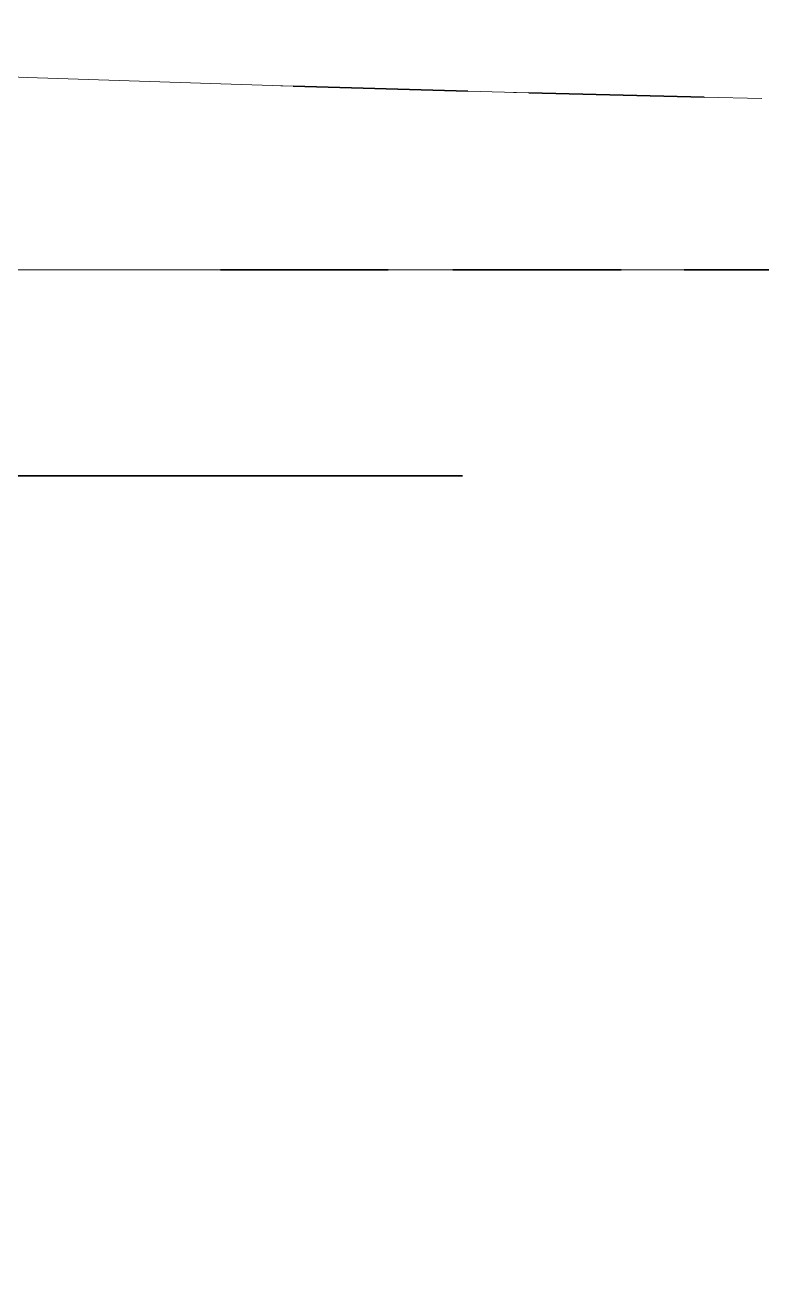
# Model space of a CAD drawing. Header units: millimetres. Extents: x -9413 to 8527, y -300 to 11224.
# Drawn here: x 1867.2 to 1974.5, y 4442.4 to 4625.6 of the extents above; entities that cross this region are included whole.
import ezdxf

# ---------------------------------------------------------------- set-up
doc = ezdxf.new("R2010")
doc.units = ezdxf.units.MM
doc.header["$MEASUREMENT"] = 0
doc.linetypes.add('Wipeout_Contour', pattern=[1000, 0, -1000])
doc.layers.add('Interior - Furniture', color=7, linetype='Continuous')
doc.layers.add('Structural - Bearing', color=7, linetype='Continuous')
doc.layers.add('Interior - Furniture _Pen_No__24', color=7, linetype='Continuous', lineweight=20, true_color=0x029e21)
doc.layers.add('Interior - Furniture _Pen_No__7', color=7, linetype='Continuous', lineweight=35)

# ---------------------------------------------------------------- blocks, each defined once
blk = doc.blocks.new('Section Elem_15_6')
at = {"color": 254, "linetype": 'Wipeout_Contour', "lineweight": 0, "ltscale": 612620.634525}
blk.add_wipeout([(1661.81, 4100), (3461.38, 4100), (3461.38, 4200), (2761.38, 4200), (2761.38, 4642.5), (2768.88, 4650), (3453.88, 4650), (3461.38, 4642.5), (3461.38, 5085), (3421.38, 5085), (3421.38, 5090), (3326.38, 5090), (3326.38, 5108.36), (3421.38, 5115), (3421.38, 5145), (3351.38, 5145), (3351.38, 5155), (3421.38, 5155), (3461.38, 5155), (3461.38, 7100), (1661.81, 7100), (1661.81, 6337), (1680.81, 6337), (1680.81, 6297.14), (1680.81, 6287), (1680.81, 4435), (1712.18, 4435), (1729.31, 4433.68), (1733.06, 4433.04), (1746.05, 4429.77), (1753.23, 4427.22), (1761.97, 4423.34), (1771.92, 4417.75), (1776.7, 4414.56), (1780.21, 4412.85), (1783.89, 4412.33), (1787.39, 4412.99), (1790.39, 4414.85), (1792.37, 4417.6), (1793.23, 4420.99), (1792.86, 4424.53), (1788.68, 4440.25), (1778.49, 4481.79), (1776.19, 4491.92), (1769.49, 4523.6), (1762.7, 4560), (1681.87, 4560), (1681.87, 4590), (1712.18, 4590), (1712.18, 4625), (1726.84, 4624.23), (1741.5, 4623.45), (1772.47, 4621.93), (1788.61, 4621.2), (1804.75, 4620.48), (1821.4, 4619.79), (1838.04, 4619.11), (1855.03, 4618.48), (1872.01, 4617.86), (1906.3, 4616.74), (1940.59, 4615.77), (1974.54, 4614.95), (2007.8, 4614.29), (2040.05, 4613.77), (2059.97, 4613.52), (2078.19, 4613.34), (2094.33, 4613.2), (2108.03, 4613.12), (2113.52, 4613.09), (2119, 4613.07), (2123, 4613.05), (2127, 4613.04), (2131.88, 4613.02), (2133.52, 4613.02), (2139.13, 4612.13), (2144.19, 4609.57), (2148.2, 4605.58), (2150.78, 4600.56), (2151.66, 4595.02), (2151.66, 4590), (2141.55, 4590), (2141.56, 4561.71), (2141.41, 4560.02), (2140.98, 4558.37), (2124.32, 4515.54), (2121.15, 4508.12), (2105.32, 4473.61), (2098.13, 4459.18), (2084.05, 4432.76), (2072.03, 4411.82), (2060.61, 4393.11), (2042.95, 4366.18), (2041.46, 4362.78), (2041.33, 4359.08), (2044.05, 4341.4), (2046.76, 4323.73), (2049.48, 4306.05), (2052.2, 4288.38), (2054.92, 4270.7), (2057.63, 4253.03), (2060.35, 4235.35), (2063.07, 4217.68), (2065.79, 4200), (1742.49, 4200), (1745.18, 4217.5), (1747.87, 4235.02), (1750.56, 4252.54), (1751.8, 4260.59), (1751.81, 4263.51), (1750.97, 4266.32), (1721.33, 4329.23), (1720.37, 4330.85), (1719.11, 4332.27), (1717.61, 4333.43), (1715.91, 4334.29), (1714.08, 4334.82), (1712.18, 4335), (1680.81, 4335), (1680.81, 4200), (1661.81, 4200)], dxfattribs=at).dxf.layer = 'Structural - Bearing'
blk = doc.blocks.new('Section Elem_34_6')
at = {"color": 254, "linetype": 'Wipeout_Contour', "lineweight": 0, "ltscale": 14930.849773}
blk.add_wipeout([(1839.11, 4618.16), (1872.01, 4617.86), (1855.03, 4618.48)], dxfattribs=at).dxf.layer = 'Interior - Furniture'
at = {"color": 254, "linetype": 'Wipeout_Contour', "lineweight": 0, "ltscale": 14976.715806}
blk.add_wipeout([(1945.96, 4597.67), (1945.94, 4590), (1980.38, 4590)], dxfattribs=at).dxf.layer = 'Interior - Furniture'
at = {"color": 254, "linetype": 'Wipeout_Contour', "lineweight": 0, "ltscale": 14747.291584}
blk.add_wipeout([(1861.69, 4521.27), (1881.51, 4560), (1858.58, 4560)], dxfattribs=at).dxf.layer = 'Interior - Furniture'
at = {"color": 254, "linetype": 'Wipeout_Contour', "lineweight": 0, "ltscale": 14960.010338}
blk.add_wipeout([(1873.28, 4616.9), (1906.3, 4616.74), (1872.01, 4617.86)], dxfattribs=at).dxf.layer = 'Interior - Furniture'
at = {"color": 254, "linetype": 'Wipeout_Contour', "lineweight": 0, "ltscale": 14997.034621}
blk.add_wipeout([(1945.96, 4597.67), (1980.38, 4590), (1980.39, 4596.9)], dxfattribs=at).dxf.layer = 'Interior - Furniture'
at = {"color": 254, "linetype": 'Wipeout_Contour', "lineweight": 0, "ltscale": 14774.537253}
blk.add_wipeout([(1905.77, 4560), (1881.51, 4560), (1886.6, 4520.98)], dxfattribs=at).dxf.layer = 'Interior - Furniture'
at = {"color": 254, "linetype": 'Wipeout_Contour', "lineweight": 0, "ltscale": 14936.297922}
blk.add_wipeout([(1839.11, 4618.16), (1873.28, 4616.9), (1872.01, 4617.86)], dxfattribs=at).dxf.layer = 'Interior - Furniture'
at = {"color": 254, "linetype": 'Wipeout_Contour', "lineweight": 0, "ltscale": 14996.165614}
blk.add_wipeout([(1907.78, 4615.78), (1940.59, 4615.77), (1906.3, 4616.74)], dxfattribs=at).dxf.layer = 'Interior - Furniture'
at = {"color": 254, "linetype": 'Wipeout_Contour', "lineweight": 0, "ltscale": 14956.012757}
blk.add_wipeout([(1945.96, 4597.67), (1928.53, 4590), (1945.94, 4590)], dxfattribs=at).dxf.layer = 'Interior - Furniture'
at = {"color": 254, "linetype": 'Wipeout_Contour', "lineweight": 0, "ltscale": 14720.7315}
blk.add_wipeout([(1886.6, 4520.98), (1881.51, 4560), (1861.69, 4521.27)], dxfattribs=at).dxf.layer = 'Interior - Furniture'
at = {"color": 254, "linetype": 'Wipeout_Contour', "lineweight": 0, "ltscale": 14803.55731}
blk.add_wipeout([(1930.93, 4560), (1905.77, 4560), (1913, 4520.72)], dxfattribs=at).dxf.layer = 'Interior - Furniture'
at = {"color": 254, "linetype": 'Wipeout_Contour', "lineweight": 0, "ltscale": 14971.946919}
blk.add_wipeout([(1873.28, 4616.9), (1907.78, 4615.78), (1906.3, 4616.74)], dxfattribs=at).dxf.layer = 'Interior - Furniture'
at = {"color": 254, "linetype": 'Wipeout_Contour', "lineweight": 0, "ltscale": 15033.459882}
blk.add_wipeout([(1942.25, 4614.81), (1974.54, 4614.95), (1940.59, 4615.77)], dxfattribs=at).dxf.layer = 'Interior - Furniture'
at = {"color": 254, "linetype": 'Wipeout_Contour', "lineweight": 0, "ltscale": 14930.294738}
blk.add_wipeout([(1911.14, 4598.59), (1911.12, 4590), (1928.53, 4590)], dxfattribs=at).dxf.layer = 'Interior - Furniture'
at = {"color": 254, "linetype": 'Wipeout_Contour', "lineweight": 0, "ltscale": 14749.320683}
blk.add_wipeout([(1905.77, 4560), (1886.6, 4520.98), (1913, 4520.72)], dxfattribs=at).dxf.layer = 'Interior - Furniture'
at = {"color": 254, "linetype": 'Wipeout_Contour', "lineweight": 0, "ltscale": 15008.770425}
blk.add_wipeout([(1907.78, 4615.78), (1942.25, 4614.81), (1940.59, 4615.77)], dxfattribs=at).dxf.layer = 'Interior - Furniture'
at = {"color": 254, "linetype": 'Wipeout_Contour', "lineweight": 0, "ltscale": 14951.482768}
blk.add_wipeout([(1911.14, 4598.59), (1928.53, 4590), (1945.96, 4597.67)], dxfattribs=at).dxf.layer = 'Interior - Furniture'
at = {"color": 254, "linetype": 'Wipeout_Contour', "lineweight": 0, "ltscale": 14836.23082}
blk.add_wipeout([(1914.38, 4560.49), (1896.66, 4560), (1930.93, 4560)], dxfattribs=at).dxf.layer = 'Interior - Furniture'
at = {"color": 254, "linetype": 'Wipeout_Contour', "lineweight": 0, "ltscale": 14647.41208}
blk.add_wipeout([(1889.04, 4476.47), (1886.6, 4520.98), (1861.69, 4521.27)], dxfattribs=at).dxf.layer = 'Interior - Furniture'
at = {"color": 254, "linetype": 'Wipeout_Contour', "lineweight": 0, "ltscale": 15046.11041}
blk.add_wipeout([(1942.25, 4614.81), (1976.38, 4614), (1974.54, 4614.95)], dxfattribs=at).dxf.layer = 'Interior - Furniture'
at = {"color": 254, "linetype": 'Wipeout_Contour', "lineweight": 0, "ltscale": 15007.261799}
blk.add_wipeout([(1980.12, 4601.99), (1945.96, 4597.67), (1980.39, 4596.9)], dxfattribs=at).dxf.layer = 'Interior - Furniture'
at = {"color": 254, "linetype": 'Wipeout_Contour', "lineweight": 0, "ltscale": 14897.975057}
blk.add_wipeout([(1876.26, 4599.65), (1876.24, 4590), (1911.12, 4590)], dxfattribs=at).dxf.layer = 'Interior - Furniture'
at = {"color": 254, "linetype": 'Wipeout_Contour', "lineweight": 0, "ltscale": 14797.622914}
blk.add_wipeout([(1882.3, 4560.49), (1862.57, 4560), (1896.66, 4560)], dxfattribs=at).dxf.layer = 'Interior - Furniture'
at = {"color": 254, "linetype": 'Wipeout_Contour', "lineweight": 0, "ltscale": 14815.650252}
blk.add_wipeout([(1913, 4520.72), (1937.18, 4560.08), (1930.93, 4560)], dxfattribs=at).dxf.layer = 'Interior - Furniture'
at = {"color": 254, "linetype": 'Wipeout_Contour', "lineweight": 0, "ltscale": 14598.404702}
blk.add_wipeout([(1889.04, 4476.47), (1861.69, 4521.27), (1866.22, 4477.05)], dxfattribs=at).dxf.layer = 'Interior - Furniture'
at = {"color": 254, "linetype": 'Wipeout_Contour', "lineweight": 0, "ltscale": 14919.657572}
blk.add_wipeout([(1876.26, 4599.65), (1911.12, 4590), (1911.14, 4598.59)], dxfattribs=at).dxf.layer = 'Interior - Furniture'
at = {"color": 254, "linetype": 'Wipeout_Contour', "lineweight": 0, "ltscale": 14864.725384}
blk.add_wipeout([(1937.18, 4560.08), (1946.51, 4560.49), (1930.93, 4560)], dxfattribs=at).dxf.layer = 'Interior - Furniture'
at = {"color": 254, "linetype": 'Wipeout_Contour', "lineweight": 0, "ltscale": 14666.987754}
blk.add_wipeout([(1889.04, 4476.47), (1913, 4520.72), (1886.6, 4520.98)], dxfattribs=at).dxf.layer = 'Interior - Furniture'
at = {"color": 254, "linetype": 'Wipeout_Contour', "lineweight": 0, "ltscale": 14969.088551}
blk.add_wipeout([(1945.67, 4602.8), (1911.14, 4598.59), (1945.96, 4597.67)], dxfattribs=at).dxf.layer = 'Interior - Furniture'
at = {"color": 254, "linetype": 'Wipeout_Contour', "lineweight": 0, "ltscale": 14859.806139}
blk.add_wipeout([(1841.66, 4600.83), (1841.63, 4590), (1876.24, 4590)], dxfattribs=at).dxf.layer = 'Interior - Furniture'
at = {"color": 254, "linetype": 'Wipeout_Contour', "lineweight": 0, "ltscale": 14856.961123}
blk.add_wipeout([(1914.38, 4560.49), (1930.93, 4560), (1946.51, 4560.49)], dxfattribs=at).dxf.layer = 'Interior - Furniture'
at = {"color": 254, "linetype": 'Wipeout_Contour', "lineweight": 0, "ltscale": 15000.084312}
blk.add_wipeout([(1945.67, 4602.8), (1945.96, 4597.67), (1980.12, 4601.99)], dxfattribs=at).dxf.layer = 'Interior - Furniture'
at = {"color": 254, "linetype": 'Wipeout_Contour', "lineweight": 0, "ltscale": 14882.192423}
blk.add_wipeout([(1841.66, 4600.83), (1876.24, 4590), (1876.26, 4599.65)], dxfattribs=at).dxf.layer = 'Interior - Furniture'
at = {"color": 254, "linetype": 'Wipeout_Contour', "lineweight": 0, "ltscale": 14818.87162}
blk.add_wipeout([(1882.3, 4560.49), (1896.66, 4560), (1914.38, 4560.49)], dxfattribs=at).dxf.layer = 'Interior - Furniture'
at = {"color": 254, "linetype": 'Wipeout_Contour', "lineweight": 0, "ltscale": 14931.629207}
blk.add_wipeout([(1910.85, 4603.76), (1876.26, 4599.65), (1911.14, 4598.59)], dxfattribs=at).dxf.layer = 'Interior - Furniture'
at = {"color": 254, "linetype": 'Wipeout_Contour', "lineweight": 0, "ltscale": 14857.654913}
blk.add_wipeout([(1869.85, 4570), (1895.68, 4590), (1862.01, 4590)], dxfattribs=at).dxf.layer = 'Interior - Furniture'
at = {"color": 254, "linetype": 'Wipeout_Contour', "lineweight": 0, "ltscale": 14781.530524}
blk.add_wipeout([(1850.49, 4560.49), (1862.57, 4560), (1882.3, 4560.49)], dxfattribs=at).dxf.layer = 'Interior - Furniture'
at = {"color": 254, "linetype": 'Wipeout_Contour', "lineweight": 0, "ltscale": 14782.002179}
blk.add_wipeout([(1913, 4520.72), (1940.31, 4520.48), (1937.18, 4560.08)], dxfattribs=at).dxf.layer = 'Interior - Furniture'
at = {"color": 254, "linetype": 'Wipeout_Contour', "lineweight": 0, "ltscale": 14895.257156}
blk.add_wipeout([(1875.98, 4604.88), (1841.66, 4600.83), (1876.26, 4599.65)], dxfattribs=at).dxf.layer = 'Interior - Furniture'
at = {"color": 254, "linetype": 'Wipeout_Contour', "lineweight": 0, "ltscale": 14962.099219}
blk.add_wipeout([(1910.85, 4603.76), (1911.14, 4598.59), (1945.67, 4602.8)], dxfattribs=at).dxf.layer = 'Interior - Furniture'
at = {"color": 254, "linetype": 'Wipeout_Contour', "lineweight": 0, "ltscale": 14821.765715}
blk.add_wipeout([(1869.85, 4570), (1862.01, 4590), (1852.55, 4570)], dxfattribs=at).dxf.layer = 'Interior - Furniture'
at = {"color": 254, "linetype": 'Wipeout_Contour', "lineweight": 0, "ltscale": 14896.796447}
blk.add_wipeout([(1904.91, 4570), (1929.53, 4590), (1895.68, 4590)], dxfattribs=at).dxf.layer = 'Interior - Furniture'
at = {"color": 254, "linetype": 'Wipeout_Contour', "lineweight": 0, "ltscale": 14696.425088}
blk.add_wipeout([(1913.13, 4475.94), (1940.31, 4520.48), (1913, 4520.72)], dxfattribs=at).dxf.layer = 'Interior - Furniture'
at = {"color": 254, "linetype": 'Wipeout_Contour', "lineweight": 0, "ltscale": 15020.918649}
blk.add_wipeout([(1979.35, 4607.18), (1945.67, 4602.8), (1980.12, 4601.99)], dxfattribs=at).dxf.layer = 'Interior - Furniture'
at = {"color": 254, "linetype": 'Wipeout_Contour', "lineweight": 0, "ltscale": 14924.978388}
blk.add_wipeout([(1875.98, 4604.88), (1876.26, 4599.65), (1910.85, 4603.76)], dxfattribs=at).dxf.layer = 'Interior - Furniture'
at = {"color": 254, "linetype": 'Wipeout_Contour', "lineweight": 0, "ltscale": 14847.661765}
blk.add_wipeout([(1887.38, 4570), (1895.68, 4590), (1869.85, 4570)], dxfattribs=at).dxf.layer = 'Interior - Furniture'
at = {"color": 254, "linetype": 'Wipeout_Contour', "lineweight": 0, "ltscale": 14936.57012}
blk.add_wipeout([(1940.05, 4570), (1963.2, 4590), (1929.53, 4590)], dxfattribs=at).dxf.layer = 'Interior - Furniture'
at = {"color": 254, "linetype": 'Wipeout_Contour', "lineweight": 0, "ltscale": 14819.486383}
blk.add_wipeout([(1969.97, 4563.71), (1940.31, 4520.48), (1967.94, 4520.27)], dxfattribs=at).dxf.layer = 'Interior - Furniture'
at = {"color": 254, "linetype": 'Wipeout_Contour', "lineweight": 0, "ltscale": 14634.562715}
blk.add_wipeout([(1913.13, 4475.94), (1913, 4520.72), (1889.04, 4476.47)], dxfattribs=at).dxf.layer = 'Interior - Furniture'
at = {"layer": 'Interior - Furniture _Pen_No__24', "linetype": 'Continuous'}
blk.add_line((1886.12, 4590), (1886.2, 4590), dxfattribs=at)
at = {"color": 254, "linetype": 'Wipeout_Contour', "lineweight": 0, "ltscale": 14982.864579}
blk.add_wipeout([(1944.95, 4607.98), (1910.85, 4603.76), (1945.67, 4602.8)], dxfattribs=at).dxf.layer = 'Interior - Furniture'
at = {"color": 254, "linetype": 'Wipeout_Contour', "lineweight": 0, "ltscale": 14889.081937}
blk.add_wipeout([(1841.39, 4606.14), (1841.66, 4600.83), (1875.98, 4604.88)], dxfattribs=at).dxf.layer = 'Interior - Furniture'
at = {"color": 254, "linetype": 'Wipeout_Contour', "lineweight": 0, "ltscale": 14861.121599}
blk.add_wipeout([(1904.91, 4570), (1895.68, 4590), (1887.38, 4570)], dxfattribs=at).dxf.layer = 'Interior - Furniture'
at = {"color": 254, "linetype": 'Wipeout_Contour', "lineweight": 0, "ltscale": 14976.556166}
blk.add_wipeout([(1974.89, 4570), (1996.37, 4590), (1963.2, 4590)], dxfattribs=at).dxf.layer = 'Interior - Furniture'
at = {"color": 254, "linetype": 'Wipeout_Contour', "lineweight": 0, "ltscale": 14803.949952}
blk.add_wipeout([(1869.43, 4566.91), (1869.85, 4570), (1852.55, 4570)], dxfattribs=at).dxf.layer = 'Interior - Furniture'
at = {"color": 254, "linetype": 'Wipeout_Contour', "lineweight": 0, "ltscale": 14727.043195}
blk.add_wipeout([(1937.95, 4475.48), (1967.94, 4520.27), (1940.31, 4520.48)], dxfattribs=at).dxf.layer = 'Interior - Furniture'
at = {"color": 254, "linetype": 'Wipeout_Contour', "lineweight": 0, "ltscale": 14521.496956}
blk.add_wipeout([(1869.81, 4433.59), (1889.04, 4476.47), (1866.22, 4477.05)], dxfattribs=at).dxf.layer = 'Interior - Furniture'
at = {"color": 254, "linetype": 'Wipeout_Contour', "lineweight": 0, "ltscale": 14945.584151}
blk.add_wipeout([(1910.19, 4608.95), (1875.98, 4604.88), (1910.85, 4603.76)], dxfattribs=at).dxf.layer = 'Interior - Furniture'
at = {"color": 254, "linetype": 'Wipeout_Contour', "lineweight": 0, "ltscale": 15013.64619}
blk.add_wipeout([(1944.95, 4607.98), (1945.67, 4602.8), (1979.35, 4607.18)], dxfattribs=at).dxf.layer = 'Interior - Furniture'
at = {"color": 254, "linetype": 'Wipeout_Contour', "lineweight": 0, "ltscale": 14887.552249}
blk.add_wipeout([(1922.48, 4570), (1929.53, 4590), (1904.91, 4570)], dxfattribs=at).dxf.layer = 'Interior - Furniture'
at = {"color": 254, "linetype": 'Wipeout_Contour', "lineweight": 0, "ltscale": 14787.200635}
blk.add_wipeout([(1834.89, 4566.91), (1869.43, 4566.91), (1852.55, 4570)], dxfattribs=at).dxf.layer = 'Interior - Furniture'
at = {"color": 254, "linetype": 'Wipeout_Contour', "lineweight": 0, "ltscale": 14859.967083}
blk.add_wipeout([(1940.31, 4520.48), (1969.97, 4563.71), (1968.27, 4563.26)], dxfattribs=at).dxf.layer = 'Interior - Furniture'
at = {"color": 254, "linetype": 'Wipeout_Contour', "lineweight": 0, "ltscale": 14466.82431}
blk.add_wipeout([(1869.81, 4433.59), (1866.22, 4477.05), (1850.77, 4434.48)], dxfattribs=at).dxf.layer = 'Interior - Furniture'
at = {"layer": 'Interior - Furniture _Pen_No__7', "linetype": 'Continuous'}
blk.add_line((1920.09, 4590), (1895.68, 4590), dxfattribs=at)
at = {"color": 254, "linetype": 'Wipeout_Contour', "lineweight": 0, "ltscale": 14909.427586}
blk.add_wipeout([(1875.4, 4610.07), (1841.39, 4606.14), (1875.98, 4604.88)], dxfattribs=at).dxf.layer = 'Interior - Furniture'
at = {"color": 254, "linetype": 'Wipeout_Contour', "lineweight": 0, "ltscale": 14975.787213}
blk.add_wipeout([(1910.19, 4608.95), (1910.85, 4603.76), (1944.95, 4607.98)], dxfattribs=at).dxf.layer = 'Interior - Furniture'
at = {"color": 254, "linetype": 'Wipeout_Contour', "lineweight": 0, "ltscale": 14901.298168}
blk.add_wipeout([(1940.05, 4570), (1929.53, 4590), (1922.48, 4570)], dxfattribs=at).dxf.layer = 'Interior - Furniture'
at = {"color": 254, "linetype": 'Wipeout_Contour', "lineweight": 0, "ltscale": 14817.499356}
blk.add_wipeout([(1869.43, 4566.91), (1887.38, 4570), (1869.85, 4570)], dxfattribs=at).dxf.layer = 'Interior - Furniture'
at = {"color": 254, "linetype": 'Wipeout_Contour', "lineweight": 0, "ltscale": 14857.719839}
blk.add_wipeout([(1940.31, 4520.48), (1968.27, 4563.26), (1966.32, 4562.83)], dxfattribs=at).dxf.layer = 'Interior - Furniture'
at = {"color": 254, "linetype": 'Wipeout_Contour', "lineweight": 0, "ltscale": 15033.202453}
blk.add_wipeout([(1978.05, 4611.32), (1944.95, 4607.98), (1979.35, 4607.18)], dxfattribs=at).dxf.layer = 'Interior - Furniture'
at = {"color": 254, "linetype": 'Wipeout_Contour', "lineweight": 0, "ltscale": 14938.838044}
blk.add_wipeout([(1875.4, 4610.07), (1875.98, 4604.88), (1910.19, 4608.95)], dxfattribs=at).dxf.layer = 'Interior - Furniture'
at = {"color": 254, "linetype": 'Wipeout_Contour', "lineweight": 0, "ltscale": 14927.983138}
blk.add_wipeout([(1957.47, 4570), (1963.2, 4590), (1940.05, 4570)], dxfattribs=at).dxf.layer = 'Interior - Furniture'
at = {"color": 254, "linetype": 'Wipeout_Contour', "lineweight": 0, "ltscale": 14843.889079}
blk.add_wipeout([(1904.45, 4566.91), (1904.91, 4570), (1887.38, 4570)], dxfattribs=at).dxf.layer = 'Interior - Furniture'
at = {"color": 254, "linetype": 'Wipeout_Contour', "lineweight": 0, "ltscale": 14855.294275}
blk.add_wipeout([(1940.31, 4520.48), (1966.32, 4562.83), (1964.1, 4562.41)], dxfattribs=at).dxf.layer = 'Interior - Furniture'
at = {"color": 254, "linetype": 'Wipeout_Contour', "lineweight": 0, "ltscale": 14848.381776}
blk.add_wipeout([(1967.94, 4520.27), (1995.29, 4520.09), (1992.95, 4561.69)], dxfattribs=at).dxf.layer = 'Interior - Furniture'
at = {"layer": 'Interior - Furniture _Pen_No__7', "linetype": 'Continuous'}
blk.add_line((1954.04, 4590), (1929.53, 4590), dxfattribs=at)
at = {"color": 254, "linetype": 'Wipeout_Contour', "lineweight": 0, "ltscale": 14903.125082}
blk.add_wipeout([(1840.89, 4611.33), (1841.39, 4606.14), (1875.4, 4610.07)], dxfattribs=at).dxf.layer = 'Interior - Furniture'
at = {"color": 254, "linetype": 'Wipeout_Contour', "lineweight": 0, "ltscale": 14995.31386}
blk.add_wipeout([(1943.77, 4612.13), (1910.19, 4608.95), (1944.95, 4607.98)], dxfattribs=at).dxf.layer = 'Interior - Furniture'
at = {"color": 254, "linetype": 'Wipeout_Contour', "lineweight": 0, "ltscale": 14941.869427}
blk.add_wipeout([(1974.89, 4570), (1963.2, 4590), (1957.47, 4570)], dxfattribs=at).dxf.layer = 'Interior - Furniture'
at = {"color": 254, "linetype": 'Wipeout_Contour', "lineweight": 0, "ltscale": 14826.743686}
blk.add_wipeout([(1869.43, 4566.91), (1904.45, 4566.91), (1887.38, 4570)], dxfattribs=at).dxf.layer = 'Interior - Furniture'
at = {"color": 254, "linetype": 'Wipeout_Contour', "lineweight": 0, "ltscale": 14852.67209}
blk.add_wipeout([(1940.31, 4520.48), (1964.1, 4562.41), (1961.57, 4562.01)], dxfattribs=at).dxf.layer = 'Interior - Furniture'
at = {"color": 254, "linetype": 'Wipeout_Contour', "lineweight": 0, "ltscale": 14767.666756}
blk.add_wipeout([(1987.72, 4474.72), (1995.29, 4520.09), (1967.94, 4520.27)], dxfattribs=at).dxf.layer = 'Interior - Furniture'
at = {"layer": 'Interior - Furniture _Pen_No__24', "linetype": 'Continuous', "flags": 128}
blk.add_lwpolyline([(1980.38, 4590), (1963.2, 4590), (1955.82, 4590), (1954.04, 4590), (1945.94, 4590), (1933.49, 4590), (1929.53, 4590), (1928.53, 4590), (1920.09, 4590), (1916.1, 4590), (1911.12, 4590), (1895.68, 4590), (1886.12, 4590), (1876.24, 4590), (1862.01, 4590)], dxfattribs=at)
at = {"layer": 'Interior - Furniture _Pen_No__7', "linetype": 'Continuous'}
blk.add_line((1987.72, 4590), (1963.2, 4590), dxfattribs=at)
at = {"color": 254, "linetype": 'Wipeout_Contour', "lineweight": 0, "ltscale": 14958.199204}
blk.add_wipeout([(1909.14, 4613.1), (1875.4, 4610.07), (1910.19, 4608.95)], dxfattribs=at).dxf.layer = 'Interior - Furniture'
at = {"color": 254, "linetype": 'Wipeout_Contour', "lineweight": 0, "ltscale": 15024.75465}
blk.add_wipeout([(1943.77, 4612.13), (1944.95, 4607.98), (1978.05, 4611.32)], dxfattribs=at).dxf.layer = 'Interior - Furniture'
at = {"color": 254, "linetype": 'Wipeout_Contour', "lineweight": 0, "ltscale": 14857.757973}
blk.add_wipeout([(1904.45, 4566.91), (1922.48, 4570), (1904.91, 4570)], dxfattribs=at).dxf.layer = 'Interior - Furniture'
at = {"color": 254, "linetype": 'Wipeout_Contour', "lineweight": 0, "ltscale": 14884.814284}
blk.add_wipeout([(1967.94, 4520.27), (1992.95, 4561.69), (1983.58, 4563.92)], dxfattribs=at).dxf.layer = 'Interior - Furniture'
at = {"color": 254, "linetype": 'Wipeout_Contour', "lineweight": 0, "ltscale": 14849.813571}
blk.add_wipeout([(1940.31, 4520.48), (1961.57, 4562.01), (1958.7, 4561.61)], dxfattribs=at).dxf.layer = 'Interior - Furniture'
at = {"color": 254, "linetype": 'Wipeout_Contour', "lineweight": 0, "ltscale": 14922.208012}
blk.add_wipeout([(1874.48, 4614.22), (1840.89, 4611.33), (1875.4, 4610.07)], dxfattribs=at).dxf.layer = 'Interior - Furniture'
at = {"color": 254, "linetype": 'Wipeout_Contour', "lineweight": 0, "ltscale": 14987.082334}
blk.add_wipeout([(1909.14, 4613.1), (1910.19, 4608.95), (1943.77, 4612.13)], dxfattribs=at).dxf.layer = 'Interior - Furniture'
at = {"color": 254, "linetype": 'Wipeout_Contour', "lineweight": 0, "ltscale": 14884.629405}
blk.add_wipeout([(1939.55, 4566.91), (1940.05, 4570), (1922.48, 4570)], dxfattribs=at).dxf.layer = 'Interior - Furniture'
at = {"color": 254, "linetype": 'Wipeout_Contour', "lineweight": 0, "ltscale": 14846.686519}
blk.add_wipeout([(1940.31, 4520.48), (1958.7, 4561.61), (1955.42, 4561.23)], dxfattribs=at).dxf.layer = 'Interior - Furniture'
at = {"color": 254, "linetype": 'Wipeout_Contour', "lineweight": 0, "ltscale": 14950.30052}
blk.add_wipeout([(1874.48, 4614.22), (1875.4, 4610.07), (1909.14, 4613.1)], dxfattribs=at).dxf.layer = 'Interior - Furniture'
at = {"color": 254, "linetype": 'Wipeout_Contour', "lineweight": 0, "ltscale": 15041.772303}
blk.add_wipeout([(1976.38, 4614), (1943.77, 4612.13), (1978.05, 4611.32)], dxfattribs=at).dxf.layer = 'Interior - Furniture'
at = {"color": 254, "linetype": 'Wipeout_Contour', "lineweight": 0, "ltscale": 14867.234598}
blk.add_wipeout([(1904.45, 4566.91), (1939.55, 4566.91), (1922.48, 4570)], dxfattribs=at).dxf.layer = 'Interior - Furniture'
at = {"color": 254, "linetype": 'Wipeout_Contour', "lineweight": 0, "ltscale": 14843.288307}
blk.add_wipeout([(1940.31, 4520.48), (1955.42, 4561.23), (1951.7, 4560.88)], dxfattribs=at).dxf.layer = 'Interior - Furniture'
at = {"color": 254, "linetype": 'Wipeout_Contour', "lineweight": 0, "ltscale": 14914.758164}
blk.add_wipeout([(1840.12, 4615.47), (1840.89, 4611.33), (1874.48, 4614.22)], dxfattribs=at).dxf.layer = 'Interior - Furniture'
at = {"color": 254, "linetype": 'Wipeout_Contour', "lineweight": 0, "ltscale": 15004.114494}
blk.add_wipeout([(1942.25, 4614.81), (1909.14, 4613.1), (1943.77, 4612.13)], dxfattribs=at).dxf.layer = 'Interior - Furniture'
at = {"color": 254, "linetype": 'Wipeout_Contour', "lineweight": 0, "ltscale": 14898.673521}
blk.add_wipeout([(1939.55, 4566.91), (1957.47, 4570), (1940.05, 4570)], dxfattribs=at).dxf.layer = 'Interior - Furniture'
at = {"color": 254, "linetype": 'Wipeout_Contour', "lineweight": 0, "ltscale": 14839.581288}
blk.add_wipeout([(1940.31, 4520.48), (1951.7, 4560.88), (1947.46, 4560.55)], dxfattribs=at).dxf.layer = 'Interior - Furniture'
at = {"color": 254, "linetype": 'Wipeout_Contour', "lineweight": 0, "ltscale": 14967.225361}
blk.add_wipeout([(1907.78, 4615.78), (1874.48, 4614.22), (1909.14, 4613.1)], dxfattribs=at).dxf.layer = 'Interior - Furniture'
at = {"color": 254, "linetype": 'Wipeout_Contour', "lineweight": 0, "ltscale": 15031.700396}
blk.add_wipeout([(1942.25, 4614.81), (1943.77, 4612.13), (1976.38, 4614)], dxfattribs=at).dxf.layer = 'Interior - Furniture'
at = {"color": 254, "linetype": 'Wipeout_Contour', "lineweight": 0, "ltscale": 14926.846464}
blk.add_wipeout([(1974.57, 4568.04), (1974.89, 4570), (1957.47, 4570)], dxfattribs=at).dxf.layer = 'Interior - Furniture'
at = {"color": 254, "linetype": 'Wipeout_Contour', "lineweight": 0, "ltscale": 14837.094083}
blk.add_wipeout([(1940.31, 4520.48), (1947.46, 4560.55), (1946.51, 4560.49)], dxfattribs=at).dxf.layer = 'Interior - Furniture'
at = {"color": 254, "linetype": 'Wipeout_Contour', "lineweight": 0, "ltscale": 14931.452055}
blk.add_wipeout([(1873.28, 4616.9), (1840.12, 4615.47), (1874.48, 4614.22)], dxfattribs=at).dxf.layer = 'Interior - Furniture'
at = {"color": 254, "linetype": 'Wipeout_Contour', "lineweight": 0, "ltscale": 14994.225384}
blk.add_wipeout([(1907.78, 4615.78), (1909.14, 4613.1), (1942.25, 4614.81)], dxfattribs=at).dxf.layer = 'Interior - Furniture'
at = {"color": 254, "linetype": 'Wipeout_Contour', "lineweight": 0, "ltscale": 14908.233481}
blk.add_wipeout([(1939.55, 4566.91), (1974.36, 4566.91), (1957.47, 4570)], dxfattribs=at).dxf.layer = 'Interior - Furniture'
at = {"color": 254, "linetype": 'Wipeout_Contour', "lineweight": 0, "ltscale": 14835.147319}
blk.add_wipeout([(1940.31, 4520.48), (1946.51, 4560.49), (1942.65, 4560.28)], dxfattribs=at).dxf.layer = 'Interior - Furniture'
at = {"layer": 'Interior - Furniture _Pen_No__7', "linetype": 'Continuous'}
blk.add_line((1966.12, 4615.15), (1940.59, 4615.77), dxfattribs=at)
at = {"color": 254, "linetype": 'Wipeout_Contour', "lineweight": 0, "ltscale": 14957.648432}
blk.add_wipeout([(1873.28, 4616.9), (1874.48, 4614.22), (1907.78, 4615.78)], dxfattribs=at).dxf.layer = 'Interior - Furniture'
at = {"color": 254, "linetype": 'Wipeout_Contour', "lineweight": 0, "ltscale": 14923.212947}
blk.add_wipeout([(1974.57, 4568.04), (1957.47, 4570), (1974.36, 4566.91)], dxfattribs=at).dxf.layer = 'Interior - Furniture'
at = {"color": 254, "linetype": 'Wipeout_Contour', "lineweight": 0, "ltscale": 14831.036785}
blk.add_wipeout([(1942.65, 4560.28), (1937.18, 4560.08), (1940.31, 4520.48)], dxfattribs=at).dxf.layer = 'Interior - Furniture'
at = {"layer": 'Interior - Furniture _Pen_No__7', "linetype": 'Continuous'}
blk.add_line((1931.73, 4616.02), (1906.3, 4616.74), dxfattribs=at)
at = {"color": 254, "linetype": 'Wipeout_Contour', "lineweight": 0, "ltscale": 14922.317522}
blk.add_wipeout([(1839.11, 4618.16), (1840.12, 4615.47), (1873.28, 4616.9)], dxfattribs=at).dxf.layer = 'Interior - Furniture'
at = {"color": 254, "linetype": 'Wipeout_Contour', "lineweight": 0, "ltscale": 14881.517759}
blk.add_wipeout([(1967.94, 4520.27), (1983.58, 4563.92), (1974.19, 4566.15)], dxfattribs=at).dxf.layer = 'Interior - Furniture'
at = {"color": 254, "linetype": 'Wipeout_Contour', "lineweight": 0, "ltscale": 14663.393446}
blk.add_wipeout([(1937.95, 4475.48), (1940.31, 4520.48), (1913.13, 4475.94)], dxfattribs=at).dxf.layer = 'Interior - Furniture'
at = {"layer": 'Interior - Furniture _Pen_No__24', "linetype": 'Continuous', "flags": 128}
blk.add_lwpolyline([(1974.54, 4614.95), (1966.12, 4615.15), (1940.59, 4615.77), (1931.73, 4616.02), (1906.3, 4616.74), (1897.26, 4617.04), (1872.01, 4617.86), (1867.56, 4618.02), (1855.03, 4618.48), (1850.64, 4618.64), (1838.04, 4619.11), (1833.79, 4619.28), (1821.4, 4619.79), (1817.26, 4619.96), (1804.75, 4620.48), (1800.83, 4620.66), (1788.61, 4621.2), (1784.85, 4621.37), (1772.47, 4621.93), (1769.01, 4622.1), (1756.99, 4622.69)], dxfattribs=at)
at = {"color": 254, "linetype": 'Wipeout_Contour', "lineweight": 0, "ltscale": 14878.72136}
blk.add_wipeout([(1967.94, 4520.27), (1974.19, 4566.15), (1973.67, 4565.36)], dxfattribs=at).dxf.layer = 'Interior - Furniture'
at = {"color": 254, "linetype": 'Wipeout_Contour', "lineweight": 0, "ltscale": 14546.009893}
blk.add_wipeout([(1890.29, 4432.78), (1913.13, 4475.94), (1889.04, 4476.47)], dxfattribs=at).dxf.layer = 'Interior - Furniture'
at = {"color": 254, "linetype": 'Wipeout_Contour', "lineweight": 0, "ltscale": 14876.858086}
blk.add_wipeout([(1967.94, 4520.27), (1973.67, 4565.36), (1972.69, 4564.73)], dxfattribs=at).dxf.layer = 'Interior - Furniture'
at = {"color": 254, "linetype": 'Wipeout_Contour', "lineweight": 0, "ltscale": 14488.85785}
blk.add_wipeout([(1890.29, 4432.78), (1889.04, 4476.47), (1869.81, 4433.59)], dxfattribs=at).dxf.layer = 'Interior - Furniture'
at = {"color": 254, "linetype": 'Wipeout_Contour', "lineweight": 0, "ltscale": 14930.353977}
blk.add_wipeout([(1992.59, 4563.71), (1974.19, 4566.15), (1983.58, 4563.92)], dxfattribs=at).dxf.layer = 'Interior - Furniture'
at = {"color": 254, "linetype": 'Wipeout_Contour', "lineweight": 0, "ltscale": 14874.949342}
blk.add_wipeout([(1967.94, 4520.27), (1972.69, 4564.73), (1971.45, 4564.2)], dxfattribs=at).dxf.layer = 'Interior - Furniture'
at = {"color": 254, "linetype": 'Wipeout_Contour', "lineweight": 0, "ltscale": 14923.689084}
blk.add_wipeout([(1974.36, 4566.91), (1973.67, 4565.36), (1974.19, 4566.15)], dxfattribs=at).dxf.layer = 'Interior - Furniture'
at = {"color": 254, "linetype": 'Wipeout_Contour', "lineweight": 0, "ltscale": 14872.999035}
blk.add_wipeout([(1967.94, 4520.27), (1971.45, 4564.2), (1969.97, 4563.71)], dxfattribs=at).dxf.layer = 'Interior - Furniture'
at = {"color": 254, "linetype": 'Wipeout_Contour', "lineweight": 0, "ltscale": 14930.249108}
blk.add_wipeout([(1992.59, 4563.71), (1974.36, 4566.91), (1974.19, 4566.15)], dxfattribs=at).dxf.layer = 'Interior - Furniture'
at = {"color": 254, "linetype": 'Wipeout_Contour', "lineweight": 0, "ltscale": 14693.208849}
blk.add_wipeout([(1962.99, 4475.07), (1967.94, 4520.27), (1937.95, 4475.48)], dxfattribs=at).dxf.layer = 'Interior - Furniture'
at = {"color": 254, "linetype": 'Wipeout_Contour', "lineweight": 0, "ltscale": 14921.65597}
blk.add_wipeout([(1974.36, 4566.91), (1972.69, 4564.73), (1973.67, 4565.36)], dxfattribs=at).dxf.layer = 'Interior - Furniture'
at = {"color": 254, "linetype": 'Wipeout_Contour', "lineweight": 0, "ltscale": 14712.756598}
blk.add_wipeout([(1987.72, 4474.72), (1967.94, 4520.27), (1962.99, 4475.07)], dxfattribs=at).dxf.layer = 'Interior - Furniture'
at = {"color": 254, "linetype": 'Wipeout_Contour', "lineweight": 0, "ltscale": 14572.144607}
blk.add_wipeout([(1911.8, 4432.06), (1937.95, 4475.48), (1913.13, 4475.94)], dxfattribs=at).dxf.layer = 'Interior - Furniture'
at = {"color": 254, "linetype": 'Wipeout_Contour', "lineweight": 0, "ltscale": 14919.687546}
blk.add_wipeout([(1974.36, 4566.91), (1971.45, 4564.2), (1972.69, 4564.73)], dxfattribs=at).dxf.layer = 'Interior - Furniture'
at = {"color": 254, "linetype": 'Wipeout_Contour', "lineweight": 0, "ltscale": 14512.84831}
blk.add_wipeout([(1911.8, 4432.06), (1913.13, 4475.94), (1890.29, 4432.78)], dxfattribs=at).dxf.layer = 'Interior - Furniture'
at = {"color": 254, "linetype": 'Wipeout_Contour', "lineweight": 0, "ltscale": 14599.337328}
blk.add_wipeout([(1933.9, 4431.42), (1962.99, 4475.07), (1937.95, 4475.48)], dxfattribs=at).dxf.layer = 'Interior - Furniture'
at = {"color": 254, "linetype": 'Wipeout_Contour', "lineweight": 0, "ltscale": 14912.128668}
blk.add_wipeout([(1968.27, 4563.26), (1969.97, 4563.71), (1971.45, 4564.2)], dxfattribs=at).dxf.layer = 'Interior - Furniture'
at = {"color": 254, "linetype": 'Wipeout_Contour', "lineweight": 0, "ltscale": 14538.299998}
blk.add_wipeout([(1933.9, 4431.42), (1937.95, 4475.48), (1911.8, 4432.06)], dxfattribs=at).dxf.layer = 'Interior - Furniture'
at = {"color": 254, "linetype": 'Wipeout_Contour', "lineweight": 0, "ltscale": 14627.04044}
blk.add_wipeout([(1956.15, 4430.87), (1987.72, 4474.72), (1962.99, 4475.07)], dxfattribs=at).dxf.layer = 'Interior - Furniture'
at = {"color": 254, "linetype": 'Wipeout_Contour', "lineweight": 0, "ltscale": 14909.786079}
blk.add_wipeout([(1966.32, 4562.83), (1968.27, 4563.26), (1971.45, 4564.2)], dxfattribs=at).dxf.layer = 'Interior - Furniture'
at = {"color": 254, "linetype": 'Wipeout_Contour', "lineweight": 0, "ltscale": 14564.606286}
blk.add_wipeout([(1956.15, 4430.87), (1962.99, 4475.07), (1933.9, 4431.42)], dxfattribs=at).dxf.layer = 'Interior - Furniture'
at = {"color": 254, "linetype": 'Wipeout_Contour', "lineweight": 0, "ltscale": 14907.312472}
blk.add_wipeout([(1964.1, 4562.41), (1966.32, 4562.83), (1971.45, 4564.2)], dxfattribs=at).dxf.layer = 'Interior - Furniture'
at = {"color": 254, "linetype": 'Wipeout_Contour', "lineweight": 0, "ltscale": 14591.209506}
blk.add_wipeout([(1978.08, 4430.4), (1987.72, 4474.72), (1956.15, 4430.87)], dxfattribs=at).dxf.layer = 'Interior - Furniture'
at = {"color": 254, "linetype": 'Wipeout_Contour', "lineweight": 0, "ltscale": 14904.652644}
blk.add_wipeout([(1961.57, 4562.01), (1964.1, 4562.41), (1971.45, 4564.2)], dxfattribs=at).dxf.layer = 'Interior - Furniture'
at = {"color": 254, "linetype": 'Wipeout_Contour', "lineweight": 0, "ltscale": 14895.991726}
blk.add_wipeout([(1936.7, 4564.12), (1961.57, 4562.01), (1971.45, 4564.2)], dxfattribs=at).dxf.layer = 'Interior - Furniture'
at = {"color": 254, "linetype": 'Wipeout_Contour', "lineweight": 0, "ltscale": 14891.232565}
blk.add_wipeout([(1939.55, 4566.91), (1936.7, 4564.12), (1971.45, 4564.2)], dxfattribs=at).dxf.layer = 'Interior - Furniture'
at = {"color": 254, "linetype": 'Wipeout_Contour', "lineweight": 0, "ltscale": 14892.891144}
blk.add_wipeout([(1955.42, 4561.23), (1958.7, 4561.61), (1961.57, 4562.01)], dxfattribs=at).dxf.layer = 'Interior - Furniture'
at = {"color": 254, "linetype": 'Wipeout_Contour', "lineweight": 0, "ltscale": 14909.186965}
blk.add_wipeout([(1939.55, 4566.91), (1971.45, 4564.2), (1974.36, 4566.91)], dxfattribs=at).dxf.layer = 'Interior - Furniture'
at = {"color": 254, "linetype": 'Wipeout_Contour', "lineweight": 0, "ltscale": 14889.364093}
blk.add_wipeout([(1951.7, 4560.88), (1955.42, 4561.23), (1961.57, 4562.01)], dxfattribs=at).dxf.layer = 'Interior - Furniture'
at = {"color": 254, "linetype": 'Wipeout_Contour', "lineweight": 0, "ltscale": 14932.10958}
blk.add_wipeout([(1992.59, 4563.71), (1974.57, 4568.04), (1974.36, 4566.91)], dxfattribs=at).dxf.layer = 'Interior - Furniture'
at = {"color": 254, "linetype": 'Wipeout_Contour', "lineweight": 0, "ltscale": 14885.560372}
blk.add_wipeout([(1947.46, 4560.55), (1951.7, 4560.88), (1961.57, 4562.01)], dxfattribs=at).dxf.layer = 'Interior - Furniture'
at = {"color": 254, "linetype": 'Wipeout_Contour', "lineweight": 0, "ltscale": 14883.083141}
blk.add_wipeout([(1946.51, 4560.49), (1947.46, 4560.55), (1961.57, 4562.01)], dxfattribs=at).dxf.layer = 'Interior - Furniture'
at = {"color": 254, "linetype": 'Wipeout_Contour', "lineweight": 0, "ltscale": 14877.097278}
blk.add_wipeout([(1927.35, 4561.91), (1946.51, 4560.49), (1961.57, 4562.01)], dxfattribs=at).dxf.layer = 'Interior - Furniture'
at = {"color": 254, "linetype": 'Wipeout_Contour', "lineweight": 0, "ltscale": 14875.89019}
blk.add_wipeout([(1936.7, 4564.12), (1927.35, 4561.91), (1961.57, 4562.01)], dxfattribs=at).dxf.layer = 'Interior - Furniture'
at = {"color": 254, "linetype": 'Wipeout_Contour', "lineweight": 0, "ltscale": 14869.790219}
blk.add_wipeout([(1937.18, 4560.08), (1942.65, 4560.28), (1946.51, 4560.49)], dxfattribs=at).dxf.layer = 'Interior - Furniture'
at = {"color": 254, "linetype": 'Wipeout_Contour', "lineweight": 0, "ltscale": 14856.445544}
blk.add_wipeout([(1927.35, 4561.91), (1914.38, 4560.49), (1946.51, 4560.49)], dxfattribs=at).dxf.layer = 'Interior - Furniture'
at = {"color": 254, "linetype": 'Wipeout_Contour', "lineweight": 0, "ltscale": 14818.600245}
blk.add_wipeout([(1893.67, 4561.91), (1882.3, 4560.49), (1914.38, 4560.49)], dxfattribs=at).dxf.layer = 'Interior - Furniture'
at = {"color": 254, "linetype": 'Wipeout_Contour', "lineweight": 0, "ltscale": 14781.500483}
blk.add_wipeout([(1860.19, 4561.91), (1850.49, 4560.49), (1882.3, 4560.49)], dxfattribs=at).dxf.layer = 'Interior - Furniture'
at = {"color": 254, "linetype": 'Wipeout_Contour', "lineweight": 0, "ltscale": 14838.093237}
blk.add_wipeout([(1893.67, 4561.91), (1914.38, 4560.49), (1927.35, 4561.91)], dxfattribs=at).dxf.layer = 'Interior - Furniture'
at = {"layer": 'Interior - Furniture _Pen_No__7', "linetype": 'Continuous'}
blk.add_line((1905.77, 4560), (1930.93, 4560), dxfattribs=at)
at = {"color": 254, "linetype": 'Wipeout_Contour', "lineweight": 0, "ltscale": 14799.999954}
blk.add_wipeout([(1860.19, 4561.91), (1882.3, 4560.49), (1893.67, 4561.91)], dxfattribs=at).dxf.layer = 'Interior - Furniture'
at = {"layer": 'Interior - Furniture _Pen_No__7', "linetype": 'Continuous'}
for p, q in [((1858.58, 4560), (1881.51, 4560)), ((1881.51, 4560), (1905.77, 4560))]:
    blk.add_line(p, q, dxfattribs=at)
at = {"color": 254, "linetype": 'Wipeout_Contour', "lineweight": 0, "ltscale": 14835.852041}
blk.add_wipeout([(1901.92, 4564.12), (1893.67, 4561.91), (1927.35, 4561.91)], dxfattribs=at).dxf.layer = 'Interior - Furniture'
at = {"color": 254, "linetype": 'Wipeout_Contour', "lineweight": 0, "ltscale": 14796.881954}
blk.add_wipeout([(1867.24, 4564.12), (1860.19, 4561.91), (1893.67, 4561.91)], dxfattribs=at).dxf.layer = 'Interior - Furniture'
at = {"color": 254, "linetype": 'Wipeout_Contour', "lineweight": 0, "ltscale": 14855.276453}
blk.add_wipeout([(1901.92, 4564.12), (1927.35, 4561.91), (1936.7, 4564.12)], dxfattribs=at).dxf.layer = 'Interior - Furniture'
at = {"color": 254, "linetype": 'Wipeout_Contour', "lineweight": 0, "ltscale": 14815.542122}
blk.add_wipeout([(1867.24, 4564.12), (1893.67, 4561.91), (1901.92, 4564.12)], dxfattribs=at).dxf.layer = 'Interior - Furniture'
at = {"color": 254, "linetype": 'Wipeout_Contour', "lineweight": 0, "ltscale": 14850.359222}
blk.add_wipeout([(1904.45, 4566.91), (1901.92, 4564.12), (1936.7, 4564.12)], dxfattribs=at).dxf.layer = 'Interior - Furniture'
at = {"color": 254, "linetype": 'Wipeout_Contour', "lineweight": 0, "ltscale": 14776.720262}
blk.add_wipeout([(1833.06, 4564.12), (1860.19, 4561.91), (1867.24, 4564.12)], dxfattribs=at).dxf.layer = 'Interior - Furniture'
at = {"color": 254, "linetype": 'Wipeout_Contour', "lineweight": 0, "ltscale": 14810.26989}
blk.add_wipeout([(1869.43, 4566.91), (1867.24, 4564.12), (1901.92, 4564.12)], dxfattribs=at).dxf.layer = 'Interior - Furniture'
at = {"color": 254, "linetype": 'Wipeout_Contour', "lineweight": 0, "ltscale": 14868.118432}
blk.add_wipeout([(1904.45, 4566.91), (1936.7, 4564.12), (1939.55, 4566.91)], dxfattribs=at).dxf.layer = 'Interior - Furniture'
at = {"color": 254, "linetype": 'Wipeout_Contour', "lineweight": 0, "ltscale": 14771.214239}
blk.add_wipeout([(1834.89, 4566.91), (1833.06, 4564.12), (1867.24, 4564.12)], dxfattribs=at).dxf.layer = 'Interior - Furniture'
at = {"color": 254, "linetype": 'Wipeout_Contour', "lineweight": 0, "ltscale": 14827.64852}
blk.add_wipeout([(1869.43, 4566.91), (1901.92, 4564.12), (1904.45, 4566.91)], dxfattribs=at).dxf.layer = 'Interior - Furniture'
at = {"color": 254, "linetype": 'Wipeout_Contour', "lineweight": 0, "ltscale": 14788.06174}
blk.add_wipeout([(1834.89, 4566.91), (1867.24, 4564.12), (1869.43, 4566.91)], dxfattribs=at).dxf.layer = 'Interior - Furniture'

msp = doc.modelspace()

# ---------------------------------------------------------------- block references
at = {"layer": 'Structural - Bearing'}
msp.add_blockref('Section Elem_15_6', (0, 0), dxfattribs=at)

# ---------------------------------------------------------------- next in the draw order: block references
at = {"layer": 'Interior - Furniture'}
msp.add_blockref('Section Elem_34_6', (0, 0), dxfattribs=at)

doc.saveas('drawing.dxf')
